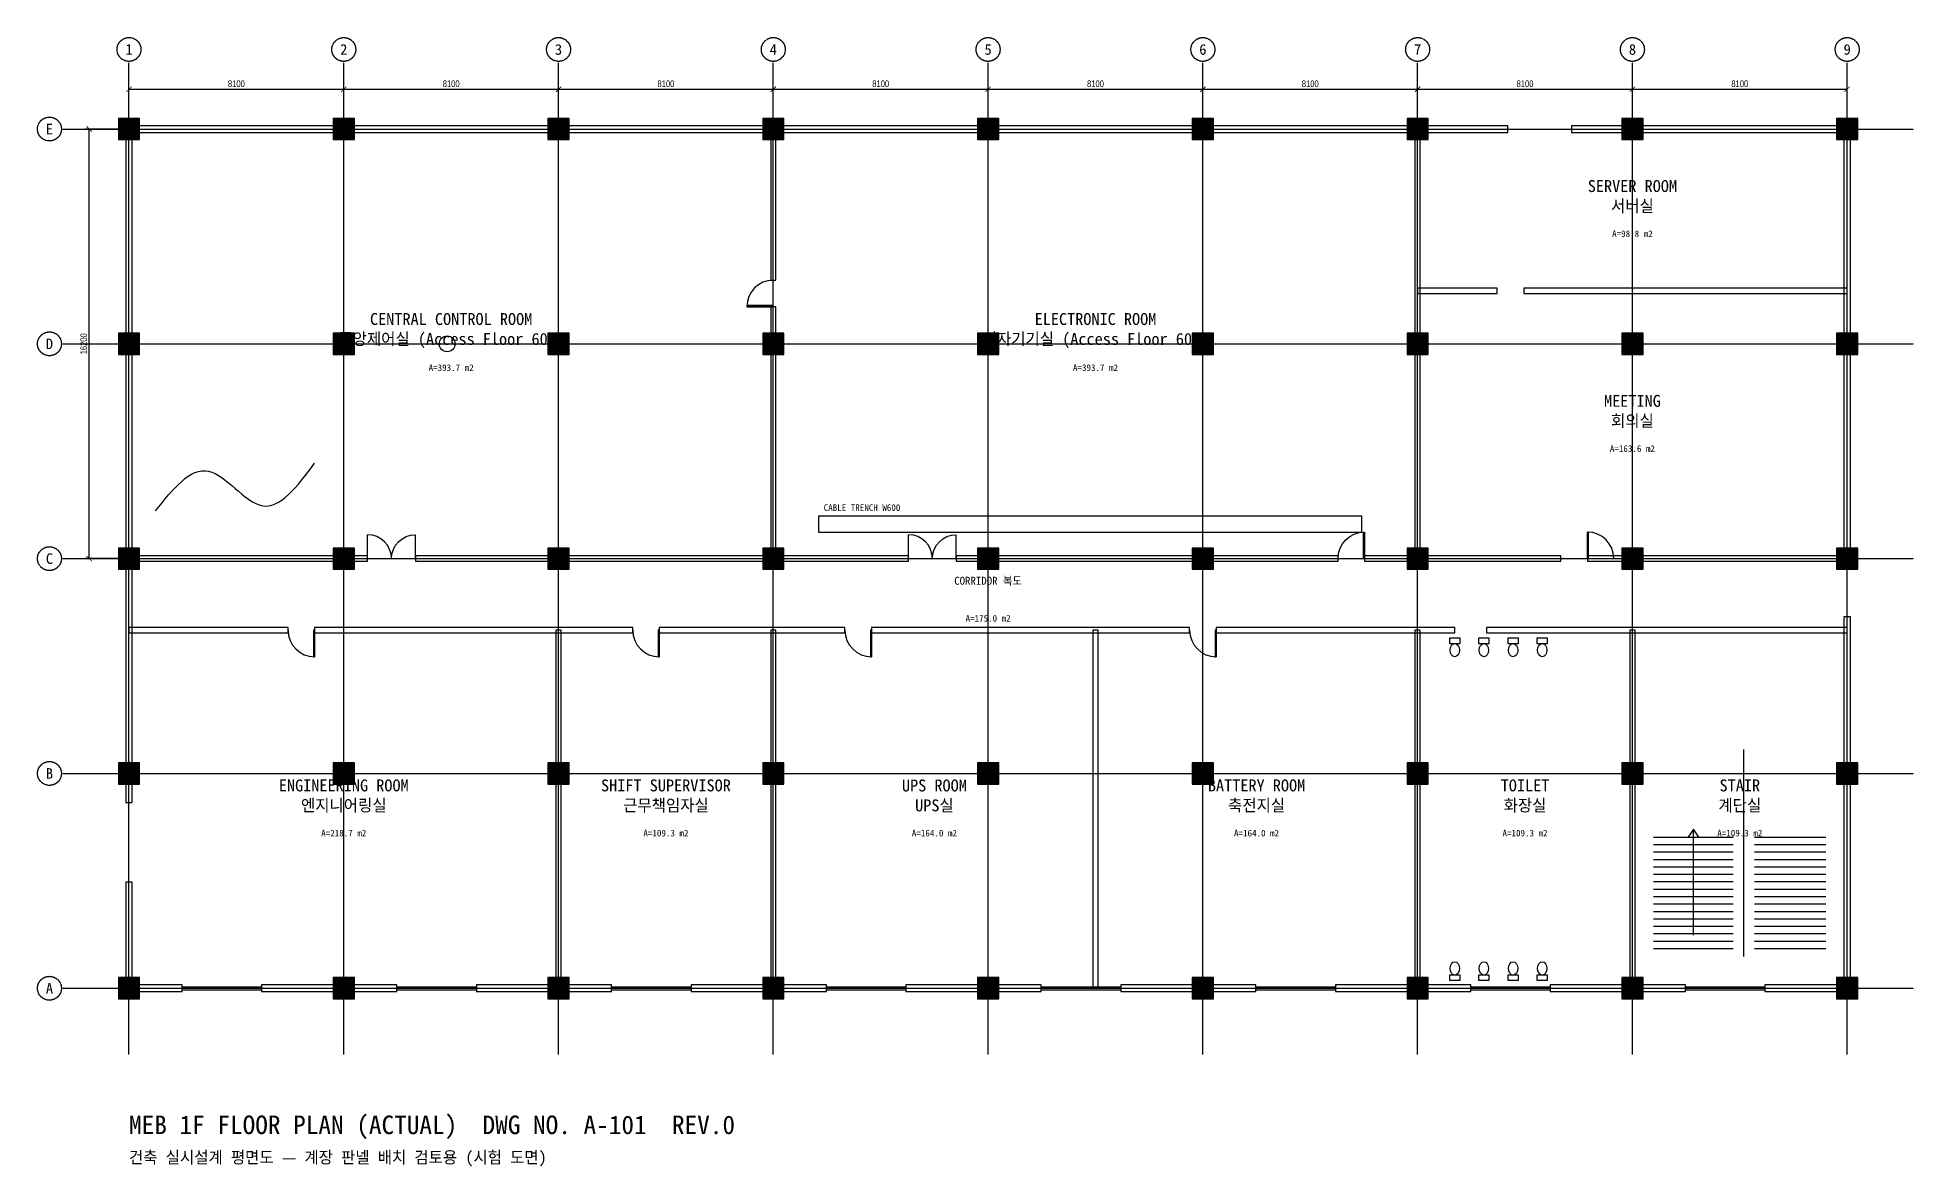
# Model space of a CAD drawing. Header units: millimetres. Extents: x -3450 to 67300, y -6720 to 35850.
import ezdxf
from ezdxf.enums import TextEntityAlignment as Align

# ---------------------------------------------------------------- set-up
doc = ezdxf.new("R2010")
doc.units = ezdxf.units.MM
doc.linetypes.add('DASHED', pattern=[1.524, 1.27, -0.254])
for name, color, linetype in [('A-ANNO-DIMS', 6, 'CONTINUOUS'), ('A-ANNO-TEXT', 2, 'CONTINUOUS'), ('A-AREA-IDEN', 30, 'CONTINUOUS'), ('A-COLS', 8, 'CONTINUOUS'), ('A-DOOR', 3, 'CONTINUOUS'), ('A-FLOR-FIXT', 9, 'CONTINUOUS'), ('A-FLOR-STRS', 5, 'CONTINUOUS'), ('A-GLAZ', 4, 'CONTINUOUS'), ('A-GRID', 1, 'DASHED'), ('A-WALL', 7, 'CONTINUOUS')]:
    doc.layers.add(name, color=color, linetype=linetype)
doc.styles.add('OpenSansCondensed-Light', font='OpenSansCondensed-Light.ttf')
doc.dimstyles.new('EZDXF', dxfattribs={"dimtxt": 0.25, "dimasz": 0.175, "dimexe": 0.375, "dimexo": 0.125, "dimgap": 0.1, "dimtad": 1, "dimlfac": 100, "dimzin": 12, "dimdsep": 46, "dimtxsty": 'OpenSansCondensed-Light', "dimblk": 'ARCHTICK', "dimcen": 2.5, "dimazin": 3, "dimtfac": 0.5, "dimtmove": 2, "dimatfit": 3})

# ---------------------------------------------------------------- blocks, each defined once
blk = doc.blocks.new('COL800')
blk.add_hatch(color=8).paths.add_polyline_path([(-400, -400), (400, -400), (400, 400), (-400, 400)])
blk.add_lwpolyline([(-400, -400), (400, -400), (400, 400), (-400, 400)], close=True)
blk = doc.blocks.new('LEAF900')
blk.add_line((0, 0), (0, 900))
blk.add_arc((0, 0), 900, 0, 90)
blk = doc.blocks.new('DOOR1800')
blk.add_blockref('LEAF900', (0, 0))
at = {"xscale": -1}
blk.add_blockref('LEAF900', (1800, 0), dxfattribs=at)
blk = doc.blocks.new('DOOR1000')
blk.add_line((0, 0), (0, 1000))
blk.add_lwpolyline([(0, 0), (40, 0), (40, 1000), (0, 1000)], close=True)
blk.add_arc((0, 0), 1000, 0, 90)
blk = doc.blocks.new('GRIDBUB')
blk.add_circle((0, 0), 450)
blk.add_attdef('NO', text='', height=400).set_placement((0, 0), align=Align.MIDDLE_CENTER)
blk = doc.blocks.new('WC')
blk.add_lwpolyline([(-200, 0), (200, 0), (200, 200), (-200, 200)], close=True)
blk.add_ellipse((0, 450), major_axis=(0, 250), ratio=0.7)
blk = doc.blocks.new('_ARCHTICK')
at = {"color": 0, "linetype": 'BYBLOCK', "const_width": 0.15}
blk.add_lwpolyline([(-0.5, -0.5), (0.5, 0.5)], dxfattribs=at)

msp = doc.modelspace()

# ---------------------------------------------------------------- linework, layer by layer
at = {"layer": 'A-FLOR-FIXT'}
msp.add_lwpolyline([(1500, 30000, 0, 0, 0), (5000, 30000, 0.414, 0, 0), (7000, 32000, 0, 0, 0)], format="xyseb", dxfattribs=at)
msp.add_lwpolyline([(26000, 17200), (46500, 17200), (46500, 17800), (26000, 17800)], close=True, dxfattribs=at)
msp.add_circle((12000, 24300), 300, dxfattribs=at)
msp.add_spline([(1000, 18000), (3000, 19500), (5000, 18200), (7000, 19800)], degree=3, dxfattribs=at)
at = {"layer": 'A-FLOR-STRS'}
for p, q in [((60900, 1200), (60900, 9000)), ((57500, 5700), (60500, 5700)), ((61300, 5700), (64000, 5700)), ((57500, 5420), (60500, 5420)), ((57500, 5140), (60500, 5140)), ((61300, 5420), (64000, 5420)), ((61300, 5140), (64000, 5140)), ((57500, 4860), (60500, 4860)), ((57500, 4580), (60500, 4580)), ((57500, 4300), (60500, 4300)), ((61300, 4860), (64000, 4860)), ((61300, 4580), (64000, 4580)), ((61300, 4300), (64000, 4300)), ((57500, 4020), (60500, 4020)), ((57500, 3740), (60500, 3740)), ((61300, 4020), (64000, 4020)), ((61300, 3740), (64000, 3740)), ((57500, 3460), (60500, 3460)), ((57500, 3180), (60500, 3180)), ((57500, 2900), (60500, 2900)), ((61300, 3460), (64000, 3460)), ((61300, 3180), (64000, 3180)), ((61300, 2900), (64000, 2900)), ((57500, 2620), (60500, 2620)), ((57500, 2340), (60500, 2340)), ((61300, 2620), (64000, 2620)), ((61300, 2340), (64000, 2340)), ((57500, 2060), (60500, 2060)), ((57500, 1780), (60500, 1780)), ((57500, 1500), (60500, 1500)), ((61300, 2060), (64000, 2060)), ((61300, 1780), (64000, 1780)), ((61300, 1500), (64000, 1500))]:
    msp.add_line(p, q, dxfattribs=at)
msp.add_lwpolyline([(59000, 2000), (59000, 6000), (58800, 5700), (59200, 5700), (59000, 6000)], dxfattribs=at)
at = {"layer": 'A-GLAZ'}
for p, q in [((2000, 60), (5000, 60)), ((10100, 60), (13100, 60)), ((18200, 60), (21200, 60)), ((26300, 60), (29300, 60)), ((34400, 60), (37400, 60)), ((42500, 60), (45500, 60)), ((50600, 60), (53600, 60)), ((58700, 60), (61700, 60)), ((2000, -60), (5000, -60)), ((10100, -60), (13100, -60)), ((18200, -60), (21200, -60)), ((26300, -60), (29300, -60)), ((34400, -60), (37400, -60)), ((42500, -60), (45500, -60)), ((50600, -60), (53600, -60)), ((58700, -60), (61700, -60))]:
    msp.add_line(p, q, dxfattribs=at)
at = {"layer": 'A-GRID'}
for p, q in [((0, -2500), (0, 34900)), ((8100, -2500), (8100, 34900)), ((16200, -2500), (16200, 34900)), ((24300, -2500), (24300, 34900)), ((32400, -2500), (32400, 34900)), ((40500, -2500), (40500, 34900)), ((48600, -2500), (48600, 34900)), ((56700, -2500), (56700, 34900)), ((64800, -2500), (64800, 34900)), ((-2500, 32400), (67300, 32400)), ((-2500, 24300), (67300, 24300)), ((-2500, 16200), (67300, 16200)), ((-2500, 8100), (67300, 8100)), ((-2500, 0), (67300, 0))]:
    msp.add_line(p, q, dxfattribs=at)
at = {"layer": 'A-WALL'}
for points in [[(-125, 7000), (125, 7000), (125, 32400), (-125, 32400)], [(0, 32275), (52000, 32275), (52000, 32525), (0, 32525)], [(24200, 26700), (24400, 26700), (24400, 32400), (24200, 32400)], [(48500, 16200), (48700, 16200), (48700, 32400), (48500, 32400)], [(54400, 32275), (64800, 32275), (64800, 32525), (54400, 32525)], [(64675, 15800), (64925, 15800), (64925, 32400), (64675, 32400)], [(48600, 26200), (51600, 26200), (51600, 26400), (48600, 26400)], [(52600, 26200), (64800, 26200), (64800, 26400), (52600, 26400)], [(24200, 16200), (24400, 16200), (24400, 25700), (24200, 25700)], [(0, 16100), (9000, 16100), (9000, 16300), (0, 16300)], [(10800, 16100), (29400, 16100), (29400, 16300), (10800, 16300)], [(31200, 16100), (45600, 16100), (45600, 16300), (31200, 16300)], [(46600, 16100), (54000, 16100), (54000, 16300), (46600, 16300)], [(55000, 16100), (64800, 16100), (64800, 16300), (55000, 16300)], [(0, 13400), (6000, 13400), (6000, 13600), (0, 13600)], [(7000, 13400), (19000, 13400), (19000, 13600), (7000, 13600)], [(16100, 0), (16300, 0), (16300, 13500), (16100, 13500)], [(20000, 13400), (27000, 13400), (27000, 13600), (20000, 13600)], [(24200, 0), (24400, 0), (24400, 13500), (24200, 13500)], [(28000, 13400), (40000, 13400), (40000, 13600), (28000, 13600)], [(36350, 0), (36550, 0), (36550, 13500), (36350, 13500)], [(41000, 13400), (50000, 13400), (50000, 13600), (41000, 13600)], [(48500, 0), (48700, 0), (48700, 13500), (48500, 13500)], [(51200, 13400), (64800, 13400), (64800, 13600), (51200, 13600)], [(56600, 0), (56800, 0), (56800, 13500), (56600, 13500)], [(64675, 0), (64925, 0), (64925, 14000), (64675, 14000)], [(-125, 0), (125, 0), (125, 4000), (-125, 4000)], [(0, -125), (2000, -125), (2000, 125), (0, 125)], [(5000, -125), (10100, -125), (10100, 125), (5000, 125)], [(13100, -125), (18200, -125), (18200, 125), (13100, 125)], [(21200, -125), (26300, -125), (26300, 125), (21200, 125)], [(29300, -125), (34400, -125), (34400, 125), (29300, 125)], [(37400, -125), (42500, -125), (42500, 125), (37400, 125)], [(45500, -125), (50600, -125), (50600, 125), (45500, 125)], [(53600, -125), (58700, -125), (58700, 125), (53600, 125)], [(61700, -125), (64800, -125), (64800, 125), (61700, 125)]]:
    msp.add_lwpolyline(points, close=True, dxfattribs=at)

# ---------------------------------------------------------------- block references
at = {"layer": 'A-COLS'}
for p in [(0, 32400), (8100, 32400), (16200, 32400), (24300, 32400), (32400, 32400), (40500, 32400), (48600, 32400), (56700, 32400), (64800, 32400), (0, 24300), (8100, 24300), (16200, 24300), (24300, 24300), (32400, 24300), (40500, 24300), (48600, 24300), (56700, 24300), (64800, 24300), (0, 16200), (8100, 16200), (16200, 16200), (24300, 16200), (32400, 16200), (40500, 16200), (48600, 16200), (56700, 16200), (64800, 16200), (0, 8100), (8100, 8100), (16200, 8100), (24300, 8100), (32400, 8100), (40500, 8100), (48600, 8100), (56700, 8100), (64800, 8100), (0, 0), (8100, 0), (16200, 0), (24300, 0), (32400, 0), (40500, 0), (48600, 0), (56700, 0), (64800, 0)]:
    msp.add_blockref('COL800', p, dxfattribs=at)
at = {"layer": 'A-DOOR'}
for p, rotation in [((24300, 25700), 90), ((7000, 13500), 180), ((20000, 13500), 180), ((28000, 13500), 180), ((41000, 13500), 180)]:
    msp.add_blockref('DOOR1000', p, dxfattribs=dict(at, rotation=rotation))
for name, p in [('DOOR1800', (9000, 16200)), ('DOOR1800', (29400, 16200)), ('DOOR1000', (55000, 16200))]:
    msp.add_blockref(name, p, dxfattribs=at)
at = {"layer": 'A-DOOR', "xscale": -1}
msp.add_blockref('DOOR1000', (46600, 16200), dxfattribs=at)
at = {"layer": 'A-FLOR-FIXT', "rotation": 180}
for p in [(50000, 13200), (51100, 13200), (52200, 13200), (53300, 13200)]:
    msp.add_blockref('WC', p, dxfattribs=at)
at = {"layer": 'A-FLOR-FIXT'}
for p in [(50000, 300), (51100, 300), (52200, 300), (53300, 300)]:
    msp.add_blockref('WC', p, dxfattribs=at)
at = {"layer": 'A-GRID'}
for p, values in [((0, 35400), {'NO': '1'}), ((8100, 35400), {'NO': '2'}), ((16200, 35400), {'NO': '3'}), ((24300, 35400), {'NO': '4'}), ((32400, 35400), {'NO': '5'}), ((40500, 35400), {'NO': '6'}), ((48600, 35400), {'NO': '7'}), ((56700, 35400), {'NO': '8'}), ((64800, 35400), {'NO': '9'}), ((-3000, 32400), {'NO': 'E'}), ((-3000, 24300), {'NO': 'D'}), ((-3000, 16200), {'NO': 'C'}), ((-3000, 8100), {'NO': 'B'}), ((-3000, 0), {'NO': 'A'})]:
    msp.add_blockref('GRIDBUB', p, dxfattribs=at).add_auto_attribs(values)

# ---------------------------------------------------------------- texts
at = {"layer": 'A-ANNO-TEXT'}
for s, height, p in [('CABLE TRENCH W600', 250, (26200, 18000)), ('MEB 1F FLOOR PLAN (ACTUAL)  DWG NO. A-101  REV.0', 700, (0, -5500)), ('건축 실시설계 평면도 — 계장 판넬 배치 검토용 (시험 도면)', 450, (0, -6600))]:
    msp.add_text(s, height=height, dxfattribs=at).set_placement(p)
at = {"layer": 'A-ANNO-TEXT', "attachment_point": 5}
for s, insert, char_height in [('SERVER ROOM\\P서버실', (56700, 29850), 450), ('CENTRAL CONTROL ROOM\\P중앙제어실 (Access Floor 600)', (12150, 24800), 450), ('ELECTRONIC ROOM\\P전자기기실 (Access Floor 600)', (36450, 24800), 450), ('MEETING\\P회의실', (56700, 21750), 450), ('CORRIDOR 복도', (32400, 15350), 300), ('ENGINEERING ROOM\\P엔지니어링실', (8100, 7250), 450), ('SHIFT SUPERVISOR\\P근무책임자실', (20250, 7250), 450), ('UPS ROOM\\PUPS실', (30375, 7250), 450), ('BATTERY ROOM\\P축전지실', (42525, 7250), 450), ('TOILET\\P화장실', (52650, 7250), 450), ('STAIR\\P계단실', (60750, 7250), 450)]:
    msp.add_mtext(s, dxfattribs=dict(at, insert=insert, char_height=char_height))
at = {"layer": 'A-AREA-IDEN'}
for s, p in [('A=98.8 m2', (56700, 28450)), ('A=393.7 m2', (12150, 23400)), ('A=393.7 m2', (36450, 23400)), ('A=163.6 m2', (56700, 20350)), ('A=175.0 m2', (32400, 13950)), ('A=218.7 m2', (8100, 5850)), ('A=109.3 m2', (20250, 5850)), ('A=164.0 m2', (30375, 5850)), ('A=164.0 m2', (42525, 5850)), ('A=109.3 m2', (52650, 5850)), ('A=109.3 m2', (60750, 5850))]:
    msp.add_text(s, height=250, dxfattribs=at).set_placement(p, align=Align.MIDDLE_CENTER)

# ---------------------------------------------------------------- dimensions: what is measured, and where the dimension line sits
at = {"layer": 'A-ANNO-DIMS'}
for base, p1, p2 in [((0, 33900), (0, 32400), (8100, 32400)), ((8100, 33900), (8100, 32400), (16200, 32400)), ((16200, 33900), (16200, 32400), (24300, 32400)), ((24300, 33900), (24300, 32400), (32400, 32400)), ((32400, 33900), (32400, 32400), (40500, 32400)), ((40500, 33900), (40500, 32400), (48600, 32400)), ((48600, 33900), (48600, 32400), (56700, 32400)), ((56700, 33900), (56700, 32400), (64800, 32400))]:
    msp.add_linear_dim(base=base, p1=p1, p2=p2, dimstyle='EZDXF', override={"dimtxt": 250, "dimasz": 200, "dimexe": 150, "dimexo": 150, "dimgap": 80, "dimdec": 0, "dimlfac": 1, "dimtsz": 0}, dxfattribs=at).render()
msp.add_linear_dim(base=(-1500, 16200), p1=(0, 16200), p2=(0, 32400), angle=90, dimstyle='EZDXF', override={"dimtxt": 250, "dimasz": 200, "dimexe": 150, "dimexo": 150, "dimgap": 80, "dimdec": 0, "dimlfac": 1, "dimtsz": 0}, dxfattribs=at).render()

doc.saveas('drawing.dxf')
